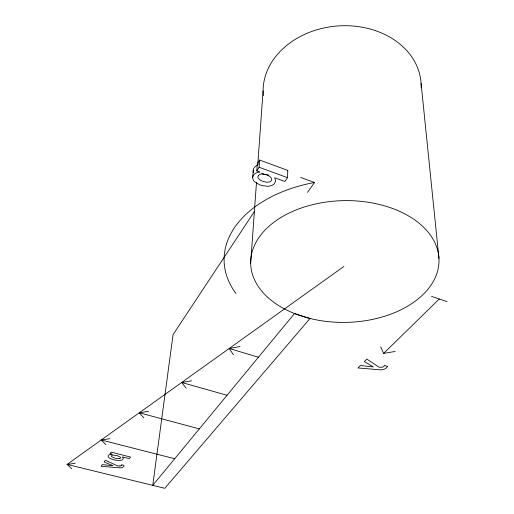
<?xml version="1.0" encoding="UTF-8"?>
<svg xmlns="http://www.w3.org/2000/svg" width="514" height="514" viewBox="0 0 514 514"><rect width="100%" height="100%" fill="white"/><g stroke="black" fill="none" stroke-linecap="round" stroke-linejoin="round"><path stroke-width="0.77" d="M252.939 176.199A8.057 5.827 3.9 0 0 252.811 178.808L253.563 180.498A9.522 6.894 3.8 0 0 254.623 181.808L259.634 184.789A22.346 16.332 3.2 0 0 261.504 185.438L267.768 186.325A9.49 6.862 3.4 0 0 269.285 186.152L271.925 185.381A8.012 5.789 3.3 0 0 274.431 183.582L275.62 180.915L274.682 177.76L284.904 181.487L287.493 177.645L287.789 170.417L259.615 160.034L257.315 163.715L256.788 170.937L259.795 172.029A8.609 6.232 3.8 0 0 256.075 173A7.8 5.648 3.9 0 0 253.537 175.075A9.188 6.65 3.8 0 0 253.081 175.884L252.946 176.199M256.788 170.937L259.107 167.256L259.615 160.034M250.665 263.142L256.473 182.598M257.739 165.058L263.084 90.894M252.682 177.362L253.235 170.153M254.494 211.376L173.077 334.601L152.754 485.351L294.471 313.534L310.013 318.481L164.821 488.3L67.071 464.425L343.879 266.47M287.467 170.905L287.789 170.417M307.494 192.364L314.523 182.502L300.587 177.375M121.22 465.433L120.777 465.8A1.947 0.893 7.5 0 1 119.865 466.012M380.681 346.905L383.643 353.388L439.277 299.019M233.504 354.84L229.186 348.492L239.954 346.577M186.152 388.173L181.667 382.474L191.638 380.803M383.643 353.388L395.15 351.473M143.875 417.927L139.281 412.787L148.552 411.316M105.903 444.655L101.239 439.99L109.906 438.686M75.205 463.268L67.071 464.425L71.767 468.684M268.52 175.023L264.067 174.323A20.027 14.81 3.1 0 1 262.821 173.88L261.735 173.417M112.129 454.209L110.08 453.695L111.14 452.153L130.537 457.042L129.348 458.661L122.338 456.901L123.321 458.27L122.878 459.407A5.249 2.429 7.6 0 1 121.484 460.146L119.878 460.441A6.213 2.878 7.6 0 1 118.92 460.493L114.783 460.011A14.578 6.804 7.7 0 1 113.504 459.702L109.932 458.334A6.239 2.891 7.7 0 1 109.103 457.756L108.428 457.017A5.275 2.441 7.7 0 1 108.21 455.892L108.268 455.757A6.02 2.788 7.7 0 1 108.467 455.417A5.108 2.371 7.7 0 1 109.842 454.556A5.641 2.615 7.7 0 1 112.123 454.203M101.239 439.99L174.702 458.739M139.281 412.787L199.342 428.869M181.667 382.474L227.047 395.279M229.186 348.492L258.433 357.23M431.58 296.392L446.929 301.628M257.315 163.715L258.246 164.056M259.107 167.256L287.493 177.645M253.73 172.614L253.363 171.605A7.999 5.84 3.9 0 1 253.492 168.99L253.627 168.676A9.123 6.663 3.8 0 1 254.083 167.866A7.749 5.66 3.9 0 1 256.582 165.765A8.545 6.239 3.8 0 1 257.257 165.495M421.088 83.384L438.962 258.362M258.169 175.936A4.986 3.611 3.7 0 1 258.388 175.602A4.427 3.212 3.7 0 1 260.791 174.13L263.386 174.008L266.181 174.67A17.881 12.811 3.9 0 1 267.402 175.133L270.248 176.707L271.617 178.615A4.337 3.135 3.4 0 1 271.199 180.742A4.106 2.968 3.3 0 1 269.098 182.052L266.58 182.207L263.605 181.532A20.174 14.79 3.1 0 1 262.346 181.089L259.531 179.643L258.054 177.85A4.17 3.02 3.8 0 1 258.163 175.936M235.997 293.526A121.432 78.668 -1.2 0 1 314.523 182.502M119.871 466.025A6.29 2.885 7.5 0 1 117.571 465.877L105.319 460.242L104.149 461.938L112.977 465.703L102.286 464.637L101.136 466.301L118.548 467.721C120.829 468.787 127.87 465.62 121.51 464.752A7.479 3.425 7.6 0 1 121.233 465.433M263.303 95.675A79.137 62.926 -4.5 0 1 340.043 25.822A79.137 62.926 -4.5 0 1 421.165 87.836M387.537 366.495C385.834 369.412 382.185 370.209 379.056 369.733L357.917 367.953L360.365 365.525L373.228 366.906L364.33 361.573L366.829 359.093L378.921 367.099A7.716 4.305 -1.5 0 0 381.761 367.253A2.39 1.324 -1.5 0 0 383.033 366.919L383.823 366.379A9.162 5.108 -1.3 0 0 384.581 365.383L387.537 366.495M119.267 458.661L115.676 458.353A13.146 6.149 7.6 0 1 114.815 458.141L111.679 456.683A2.731 1.266 7.7 0 1 111.532 455.86A3.264 1.516 7.7 0 1 111.634 455.719A2.898 1.343 7.7 0 1 113.009 455.121L116.524 455.436A11.751 5.41 7.7 0 1 117.365 455.655L120.475 457.216A2.84 1.317 7.6 0 1 120.462 458.128A2.692 1.246 7.6 0 1 119.267 458.661M296.906 314.465A94.19 60.89 -1.1 0 0 439.014 261.061A94.19 60.89 -1.1 0 0 298.602 208.98A94.19 60.89 -1.1 0 0 296.906 314.465"/></g></svg>
